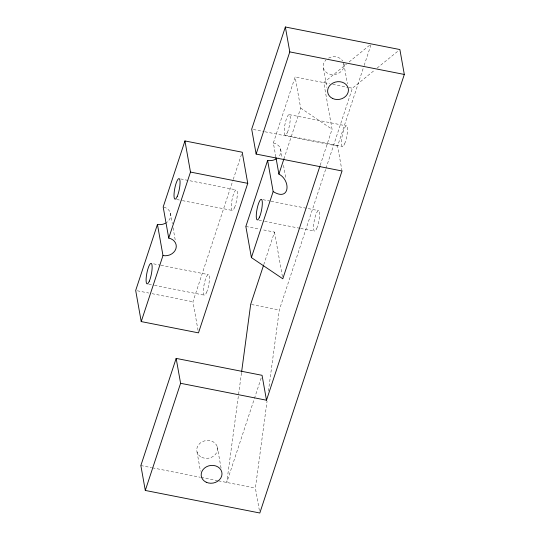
<?xml version="1.0" encoding="UTF-8"?>
<svg xmlns="http://www.w3.org/2000/svg" width="540" height="540" viewBox="0 0 540 540"><rect width="100%" height="100%" fill="white"/><g stroke="black" fill="none" stroke-linecap="round" stroke-linejoin="round"><path stroke-width="0.41" stroke-dasharray="2.7 2.03" d="M241.468 372.917L226.753 482.463L254.151 399.303M259.375 510.509L255.386 488.099L267.064 401.132M268.414 391.102L279.308 309.987L325.742 169.081M198.045 330.406L192.942 301.738L232.99 180.205M233.253 179.401L242.21 152.219M275.839 156.904L273.355 142.978L295.124 76.943L329.481 83.713M283.885 158.989L300.665 108.068L295.124 76.943M263.763 264.654L274.489 232.099L262.217 229.682M320.213 165.247L332.066 129.269L323.75 82.586L346.525 64.044M326.005 168.278L352.384 88.222L374.51 70.213M254.414 398.507L261.266 377.717M342.029 170.978L337.595 146.077L363.893 66.265M364.156 65.462L371.257 43.916M349.13 61.925L370.602 44.442M377.109 68.094L398.588 50.612M332.748 84.355L348.293 87.413M349.11 87.575L352.384 88.222M289.224 114.622L346.484 125.901M285.215 135.175L342.475 146.455M253.348 129.485L264.087 131.598M264.911 131.767L337.595 146.077M180.684 178.943L236.311 189.898M262.94 199.679L270.304 201.13M271.121 201.292L318.566 210.634M176.675 199.496L181.582 200.462M182.405 200.624L232.301 210.451M258.93 220.232L263.844 221.198M264.661 221.36L299.835 228.285M300.652 228.447L314.557 231.188M245.855 226.463L258.944 229.041M153.583 263.837L160.124 265.127M160.947 265.288L208.393 274.631M148.757 284.229L153.664 285.194M154.481 285.356L204.383 295.184M251.498 304.506L279.308 309.987M137.315 290.783L148.77 293.038M152.037 293.679L192.942 301.738M140.859 465.548L151.592 467.66M152.422 467.822L200.32 477.259M201.15 477.421L217.667 480.674M218.491 480.836L255.386 488.099M300.665 108.068L332.066 129.269M343.852 63.862L347.402 83.788M323.474 68.337L326.875 87.426M280.604 149.047L282.197 158.011M283.507 165.341L285.971 179.192M274.489 232.099L282.663 277.958M217.269 446.762L221.11 468.342M170.424 213.05L172.321 223.695M173.05 227.792L175.244 240.077M197.039 452.068L200.435 471.157M343.703 63.032A10.469 8.89 -10.1 0 1 331.047 74.466A10.469 8.89 -10.1 0 1 325.877 60.055M328.536 58.124A10.469 8.89 -10.1 0 1 342.711 60.912M273.355 142.978A10.469 8.89 -10.1 0 1 278.201 157.329M163.829 207.124A10.469 8.89 -10.1 0 1 170.701 214.475A10.469 8.89 -10.1 0 1 165.368 223.263M201.785 457.326A10.469 8.89 -10.1 0 0 217.573 449.064A10.469 8.89 -10.1 0 0 202.095 441.848A10.469 8.89 -10.1 0 0 201.785 457.326M316.757 228.427A10.469 2.302 -78.9 0 0 319.086 211.079A10.469 2.302 -78.9 0 0 313.848 223.229A10.469 2.302 -78.9 0 0 316.757 228.427M344.675 143.694A10.469 2.302 -78.9 0 0 347.004 126.347A10.469 2.302 -78.9 0 0 341.759 138.497A10.469 2.302 -78.9 0 0 344.675 143.694M287.408 132.422A10.469 2.302 -78.9 0 0 289.744 115.067A10.469 2.302 -78.9 0 0 284.499 127.217A10.469 2.302 -78.9 0 0 287.408 132.422M234.502 207.698A10.469 2.302 -78.9 0 0 236.831 190.343A10.469 2.302 -78.9 0 0 231.586 202.493A10.469 2.302 -78.9 0 0 234.502 207.698M206.584 292.43A10.469 2.302 -78.9 0 0 208.913 275.076A10.469 2.302 -78.9 0 0 203.668 287.226A10.469 2.302 -78.9 0 0 206.584 292.43"/><path stroke-width="0.81" d="M241.583 372.08L250.681 304.351L263.5 265.444M165.368 223.263A10.469 8.89 -10.1 0 1 157.444 224.424L135.682 290.459L141.224 321.584L198.484 332.863L247.752 183.344L242.21 152.219L184.943 140.94L163.181 206.982L168.73 238.106A10.469 8.89 -10.1 0 1 175.878 248.798A10.469 8.89 -10.1 0 1 162.986 255.548L141.224 321.584M168.73 238.106L190.492 172.071L184.943 140.94M176.162 358.398L140.859 465.548L145.294 490.448L259.821 513L404.318 74.453L399.884 49.552L285.356 27L251.694 129.161L256.129 154.062L342.029 170.978L266.49 400.214L180.596 383.299L176.162 358.398L262.055 375.314L266.49 400.214M145.294 490.448L180.596 383.299M256.129 154.062L289.791 51.901L285.356 27M276.689 158.578A10.469 8.89 -10.1 0 1 267.617 160.427L245.855 226.463L251.397 257.587L282.805 278.775L319.95 166.05M251.397 257.587L273.159 191.552L267.617 160.427M273.159 191.552C289.778 202.001 291.168 180.529 278.903 174.109L283.885 158.989M289.791 51.901L404.318 74.453M190.492 172.071L247.752 183.344M275.987 157.727L278.903 174.109M157.444 224.424L162.986 255.548M206.219 482.227A10.469 8.89 -10.1 0 0 222.007 473.965A10.469 8.89 -10.1 0 0 206.53 466.749A10.469 8.89 -10.1 0 0 206.219 482.227M332.66 98.503A10.469 8.89 -10.1 0 0 348.449 90.234A10.469 8.89 -10.1 0 0 332.971 83.025A10.469 8.89 -10.1 0 0 332.66 98.503M259.497 217.154A10.469 2.302 -78.9 0 0 261.826 199.8A10.469 2.302 -78.9 0 0 256.581 211.95A10.469 2.302 -78.9 0 0 259.497 217.154M177.235 196.418A10.469 2.302 -78.9 0 0 179.57 179.064A10.469 2.302 -78.9 0 0 174.326 191.214A10.469 2.302 -78.9 0 0 177.235 196.418M149.317 281.151A10.469 2.302 -78.9 0 0 151.652 263.797A10.469 2.302 -78.9 0 0 146.408 275.947A10.469 2.302 -78.9 0 0 149.317 281.151"/></g></svg>
